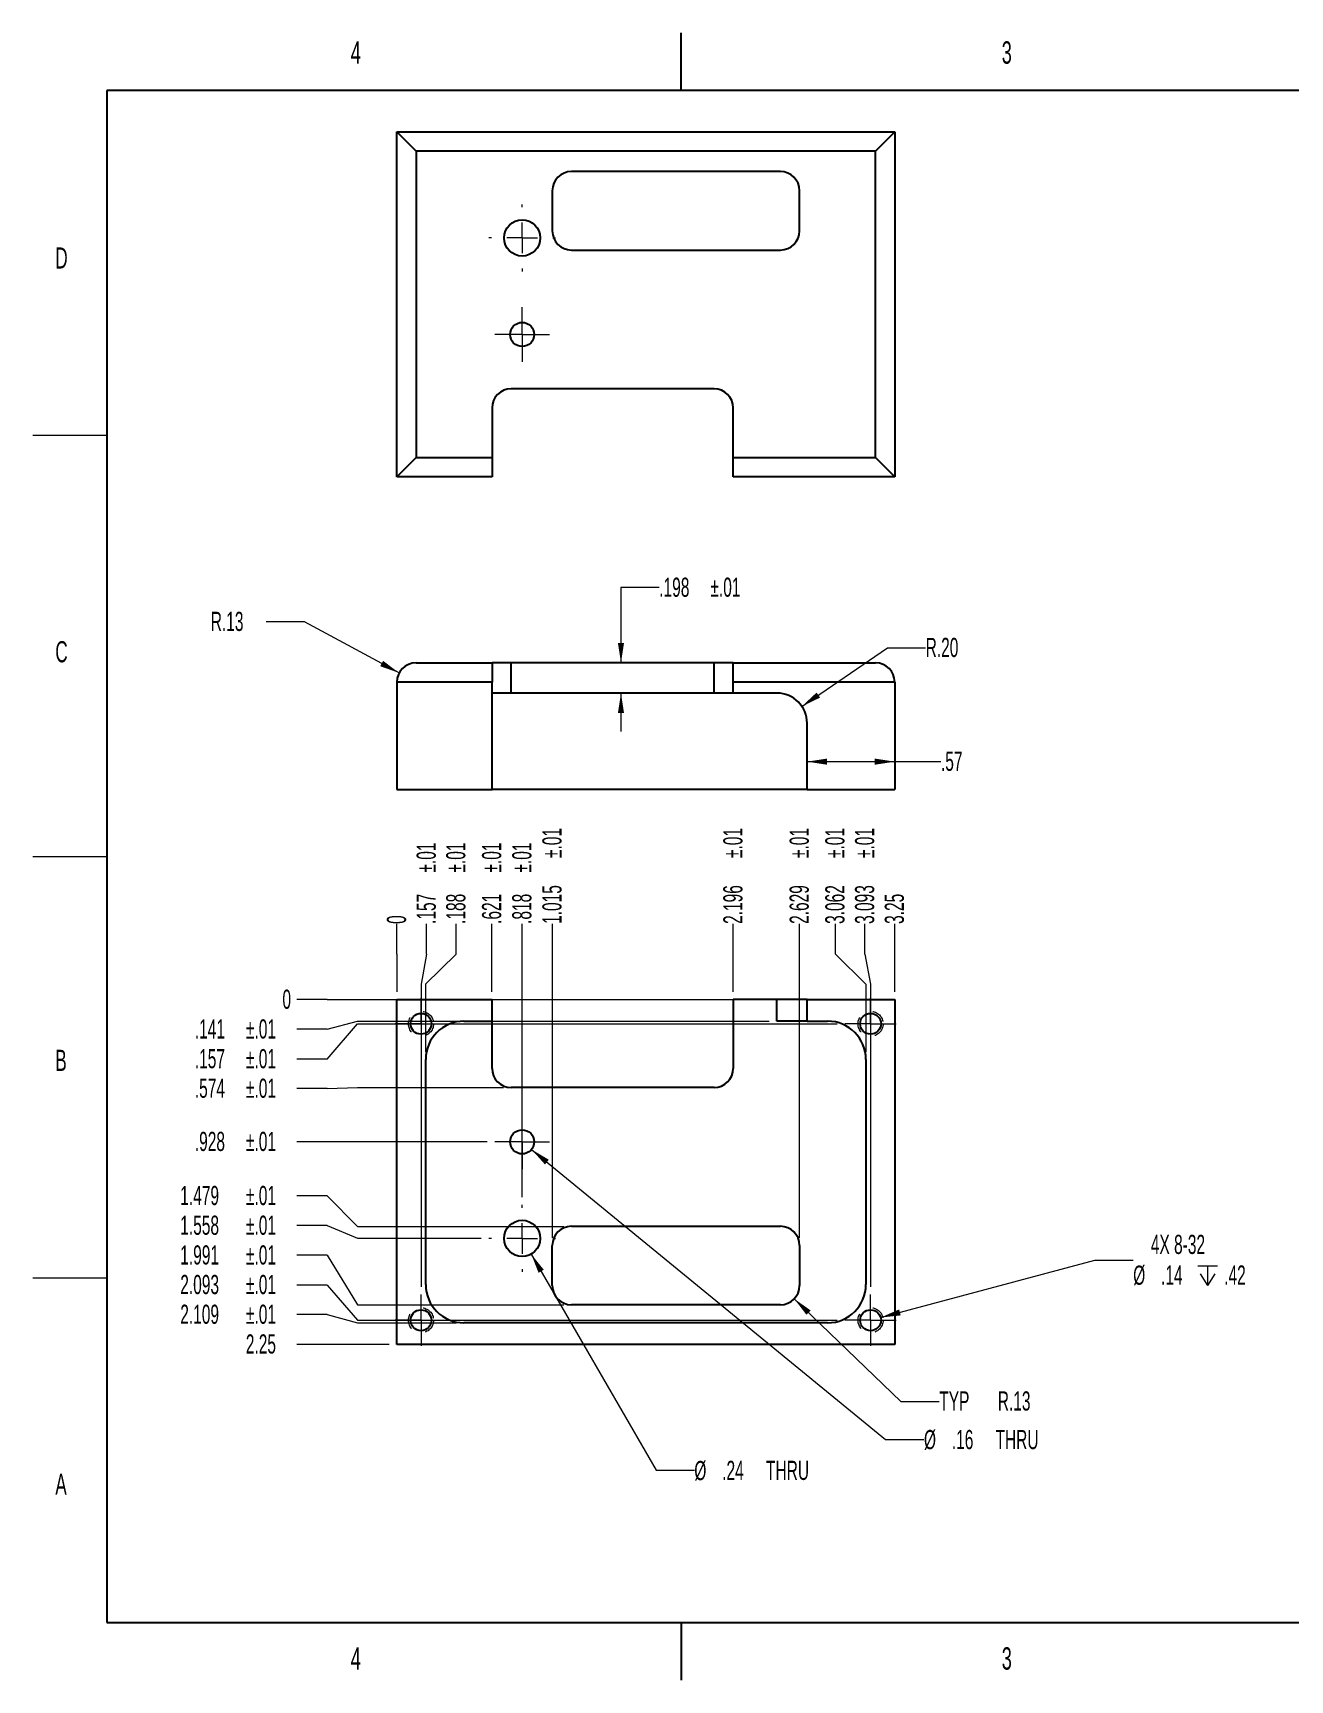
# Model space of a CAD drawing. Header units: inches. Extents: x 0 to 17, y 0 to 10.9.
# Drawn here: x 0.02 to 8.23, y 0.12 to 10.88 of the extents above; entities that cross this region are included whole.
import ezdxf

# ---------------------------------------------------------------- set-up
doc = ezdxf.new("R2010")
doc.units = ezdxf.units.IN
doc.header["$MEASUREMENT"] = 0
doc.linetypes.add('HIDDEN', pattern=[0.075, 0.05, -0.025])
doc.styles.add('SLDTEXTSTYLE0', font='TXT', dxfattribs={"width": 0.605})
doc.dimstyles.new('SLDDIMSTYLE0', dxfattribs={"dimtxt": 0.125, "dimasz": 0.13, "dimexe": 0, "dimexo": 0.0625, "dimgap": 0.03125, "dimtad": 0, "dimtih": 1, "dimtoh": 1, "dimrnd": 1e-09, "dimzin": 12, "dimdsep": 46, "dimtxsty": 'SLDTEXTSTYLE0', "dimsah": 1, "dimcen": 0.09, "dimadec": 0, "dimazin": 3, "dimtfac": 1, "dimtofl": 0, "dimtmove": 0, "dimatfit": 3, "dimfxl": 1, "dimfrac": 2, "dimtolj": 1, "dimtzin": 12, "dimarcsym": 0})
doc.dimstyles.new('SLDDIMSTYLE1', dxfattribs={"dimtxt": 0.125, "dimasz": 0.13, "dimexe": 0, "dimexo": 0.0625, "dimgap": 0.03125, "dimtad": 0, "dimtih": 1, "dimtoh": 1, "dimrnd": 1e-09, "dimzin": 4, "dimdsep": 46, "dimtxsty": 'SLDTEXTSTYLE0', "dimsah": 1, "dimcen": 0, "dimadec": 0, "dimazin": 1, "dimtfac": 1, "dimtofl": 0, "dimtmove": 0, "dimatfit": 3, "dimfxl": 1, "dimfrac": 2, "dimtolj": 1, "dimtzin": 12, "dimarcsym": 0})
doc.dimstyles.new('SLDDIMSTYLE2', dxfattribs={"dimtxt": 0.125, "dimasz": 0.13, "dimexe": 0, "dimexo": 0.0625, "dimgap": 0.03125, "dimtad": 0, "dimtih": 1, "dimtoh": 1, "dimrnd": 1e-09, "dimzin": 12, "dimdsep": 46, "dimtxsty": 'SLDTEXTSTYLE0', "dimsah": 1, "dimcen": 0, "dimadec": 0, "dimazin": 3, "dimtfac": 1, "dimtofl": 0, "dimtmove": 0, "dimatfit": 3, "dimfxl": 1, "dimfrac": 2, "dimtolj": 1, "dimtzin": 12, "dimarcsym": 0})
doc.dimstyles.new('SLDDIMSTYLE3', dxfattribs={"dimtxt": 0.125, "dimasz": 0.13, "dimexe": 0, "dimexo": 0.0625, "dimgap": 0.03125, "dimtad": 0, "dimtih": 1, "dimtoh": 1, "dimdec": 3, "dimrnd": 1e-09, "dimzin": 12, "dimdsep": 46, "dimtxsty": 'SLDTEXTSTYLE0', "dimsah": 1, "dimcen": 0.09, "dimadec": 0, "dimazin": 3, "dimtol": 1, "dimtp": 0.01, "dimtm": 0.01, "dimtfac": 1, "dimtmove": 0, "dimatfit": 0, "dimfxl": 1, "dimfrac": 2, "dimtolj": 1, "dimarcsym": 0})
doc.dimstyles.new('SLDDIMSTYLE4', dxfattribs={"dimtxt": 0.125, "dimasz": 0.13, "dimexe": 0, "dimexo": 0.0625, "dimgap": 0.03125, "dimtad": 0, "dimtih": 1, "dimtoh": 1, "dimdec": 0, "dimrnd": 1e-09, "dimdsep": 46, "dimtxsty": 'SLDTEXTSTYLE0', "dimblk1": 'NONE', "dimblk2": 'NONE', "dimsah": 1, "dimcen": 0.09, "dimadec": 0, "dimazin": 2, "dimtfac": 1, "dimtdec": 0, "dimtofl": 0, "dimtmove": 0, "dimatfit": 3, "dimldrblk": 'NONE', "dimfxl": 1, "dimfrac": 2, "dimtolj": 1, "dimtzin": 12, "dimarcsym": 0})
doc.dimstyles.new('SLDDIMSTYLE5', dxfattribs={"dimtxt": 0.125, "dimasz": 0.13, "dimexe": 0, "dimexo": 0.0625, "dimgap": 0.03125, "dimtad": 0, "dimtih": 1, "dimtoh": 1, "dimdec": 3, "dimrnd": 1e-09, "dimzin": 12, "dimdsep": 46, "dimtxsty": 'SLDTEXTSTYLE0', "dimblk1": 'NONE', "dimblk2": 'NONE', "dimsah": 1, "dimcen": 0.09, "dimadec": 0, "dimazin": 3, "dimtol": 1, "dimtp": 0.01, "dimtm": 0.01, "dimtfac": 1, "dimtofl": 0, "dimtmove": 0, "dimatfit": 3, "dimldrblk": 'NONE', "dimfxl": 1, "dimfrac": 2, "dimtolj": 1, "dimarcsym": 0})
doc.dimstyles.new('SLDDIMSTYLE6', dxfattribs={"dimtxt": 0.125, "dimasz": 0.13, "dimexe": 0, "dimexo": 0.0625, "dimgap": 0.03125, "dimtad": 0, "dimtih": 1, "dimtoh": 1, "dimrnd": 1e-09, "dimzin": 12, "dimdsep": 46, "dimtxsty": 'SLDTEXTSTYLE0', "dimblk1": 'NONE', "dimblk2": 'NONE', "dimsah": 1, "dimcen": 0.09, "dimadec": 0, "dimazin": 3, "dimtfac": 1, "dimtofl": 0, "dimtmove": 0, "dimatfit": 3, "dimldrblk": 'NONE', "dimfxl": 1, "dimfrac": 2, "dimtolj": 1, "dimtzin": 12, "dimarcsym": 0})
doc.dimstyles.new('SLDDIMSTYLE7', dxfattribs={"dimtxt": 0.125, "dimasz": 0.13, "dimexe": 0, "dimexo": 0.0625, "dimgap": 0.03125, "dimtad": 0, "dimtih": 1, "dimtoh": 1, "dimrnd": 1e-09, "dimzin": 12, "dimdsep": 46, "dimtxsty": 'SLDTEXTSTYLE0', "dimsah": 1, "dimcen": 0, "dimadec": 0, "dimazin": 3, "dimtfac": 1, "dimtofl": 0, "dimtmove": 0, "dimatfit": 3, "dimfxl": 1, "dimfrac": 2, "dimtolj": 1, "dimtzin": 12, "dimarcsym": 0})
doc.dimstyles.new('SLDDIMSTYLE8', dxfattribs={"dimtxt": 0.125, "dimasz": 0.13, "dimexe": 0, "dimexo": 0.0625, "dimgap": 0.03125, "dimtad": 0, "dimtih": 1, "dimtoh": 1, "dimrnd": 1e-09, "dimzin": 12, "dimdsep": 46, "dimtxsty": 'SLDTEXTSTYLE0', "dimsah": 1, "dimcen": 0, "dimadec": 0, "dimazin": 3, "dimtfac": 1, "dimtofl": 0, "dimtmove": 0, "dimatfit": 3, "dimfxl": 1, "dimfrac": 2, "dimtolj": 1, "dimtzin": 12, "dimarcsym": 0})

# ---------------------------------------------------------------- blocks, each defined once
blk = doc.blocks.new('_D')
at = {"color": 7, "linetype": 'Continuous', "lineweight": 0}
for p, q in [((5.072, 6.119), (5.644, 6.119)), ((5.644, 6.119), (5.946, 6.119))]:
    blk.add_line(p, q, dxfattribs=at)
at = {"color": 7, "linetype": 'Continuous', "lineweight": 18}
for points in [[(5.072, 6.119), (5.202, 6.099), (5.202, 6.139)], [(5.644, 6.119), (5.514, 6.139), (5.514, 6.099)]]:
    blk.add_solid(points, dxfattribs=at)
at = {"color": 7, "linetype": 'Continuous', "lineweight": 18, "insert": (5.946, 6.184), "char_height": 0.125, "attachment_point": 1, "style": 'SLDTEXTSTYLE0'}
blk.add_mtext('.57', dxfattribs=at)
blk = doc.blocks.new('_D_1')
at = {"color": 7, "linetype": 'Continuous', "lineweight": 0}
for p, q in [((5.038, 6.48), (5.596, 6.861)), ((5.596, 6.861), (5.846, 6.861))]:
    blk.add_line(p, q, dxfattribs=at)
at = {"color": 7, "linetype": 'Continuous', "lineweight": 18}
blk.add_solid([(5.038, 6.48), (5.157, 6.537), (5.134, 6.57)], dxfattribs=at)
at = {"color": 7, "linetype": 'Continuous', "lineweight": 18, "insert": (5.846, 6.927), "char_height": 0.125, "attachment_point": 1, "style": 'SLDTEXTSTYLE0'}
blk.add_mtext('R.20', dxfattribs=at)
blk = doc.blocks.new('_D_2')
at = {"color": 7, "linetype": 'Continuous', "lineweight": 0}
for p, q in [((1.791, 7.031), (1.541, 7.031)), ((2.409, 6.698), (1.791, 7.031))]:
    blk.add_line(p, q, dxfattribs=at)
at = {"color": 7, "linetype": 'Continuous', "lineweight": 18}
blk.add_solid([(2.409, 6.698), (2.304, 6.777), (2.285, 6.742)], dxfattribs=at)
at = {"color": 7, "linetype": 'Continuous', "lineweight": 18, "insert": (1.179, 7.097), "char_height": 0.125, "attachment_point": 1, "style": 'SLDTEXTSTYLE0'}
blk.add_mtext('R.13', dxfattribs=at)
blk = doc.blocks.new('_D_3')
at = {"color": 7, "linetype": 'Continuous', "lineweight": 0}
for p, q in [((4.107, 7.255), (3.857, 7.255)), ((3.857, 7.255), (3.857, 6.764)), ((3.857, 6.566), (3.857, 6.316))]:
    blk.add_line(p, q, dxfattribs=at)
at = {"color": 7, "linetype": 'Continuous', "lineweight": 18}
for points in [[(3.857, 6.764), (3.877, 6.894), (3.837, 6.894)], [(3.857, 6.566), (3.837, 6.436), (3.877, 6.436)]]:
    blk.add_solid(points, dxfattribs=at)
at = {"color": 7, "linetype": 'Continuous', "lineweight": 18, "char_height": 0.125, "attachment_point": 1, "style": 'SLDTEXTSTYLE0'}
for s, insert in [('.198', (4.107, 7.32)), ('±.01', (4.441, 7.32))]:
    blk.add_mtext(s, dxfattribs=dict(at, insert=insert))
blk = doc.blocks.new('SW_CENTERMARKSYMBOL_0')
at = {"color": 0, "linetype": 'Continuous', "lineweight": 18}
for p, q in [((0, 0.2), (0, 0.218)), ((-0.2, 0), (-0.218, 0)), ((0, 0), (-0.1, 0)), ((0, 0), (0, 0.1)), ((0, 0), (0, -0.1)), ((0, 0), (0.1, 0)), ((0.2, 0), (0.218, 0)), ((0, -0.2), (0, -0.218))]:
    blk.add_line(p, q, dxfattribs=at)
blk = doc.blocks.new('SW_CENTERMARKSYMBOL_1')
at = {"color": 0, "linetype": 'Continuous', "lineweight": 18}
for p, q in [((0, 0.1), (0, 0.179)), ((-0.1, 0), (-0.179, 0)), ((0, 0), (-0.1, 0)), ((0, 0), (0, 0.1)), ((0, 0), (0, -0.1)), ((0, 0), (0.1, 0)), ((0.1, 0), (0.179, 0)), ((0, -0.1), (0, -0.179))]:
    blk.add_line(p, q, dxfattribs=at)
blk = doc.blocks.new('_D_4')
at = {"color": 7, "linetype": 'Continuous', "lineweight": 0}
for p, q in [((2.394, 4.863), (2.394, 5.06)), ((2.394, 4.863), (2.394, 4.667)), ((2.394, 4.667), (2.394, 4.616))]:
    blk.add_line(p, q, dxfattribs=at)
at = {"color": 7, "linetype": 'Continuous', "lineweight": 18, "insert": (2.329, 5.06), "char_height": 0.125, "attachment_point": 1, "rotation": 90, "style": 'SLDTEXTSTYLE0'}
blk.add_mtext('0', dxfattribs=at)
blk = doc.blocks.new('_None')
blk = doc.blocks.new('_D_5')
at = {"color": 7, "linetype": 'Continuous', "lineweight": 0}
for p, q in [((2.588, 4.863), (2.588, 5.06)), ((2.588, 4.863), (2.552, 4.667)), ((2.552, 4.667), (2.552, 2.691))]:
    blk.add_line(p, q, dxfattribs=at)
at = {"color": 7, "linetype": 'Continuous', "lineweight": 18, "char_height": 0.125, "attachment_point": 1, "rotation": 90, "style": 'SLDTEXTSTYLE0'}
for s, insert in [('±.01', (2.523, 5.395)), ('.157', (2.523, 5.06))]:
    blk.add_mtext(s, dxfattribs=dict(at, insert=insert))
blk = doc.blocks.new('_D_6')
at = {"color": 7, "linetype": 'Continuous', "lineweight": 0}
for p, q in [((2.782, 4.863), (2.782, 5.06)), ((2.782, 4.863), (2.582, 4.667)), ((2.582, 4.667), (2.582, 4.225))]:
    blk.add_line(p, q, dxfattribs=at)
at = {"color": 7, "linetype": 'Continuous', "lineweight": 18, "char_height": 0.125, "attachment_point": 1, "rotation": 90, "style": 'SLDTEXTSTYLE0'}
for s, insert in [('±.01', (2.716, 5.395)), ('.188', (2.716, 5.06))]:
    blk.add_mtext(s, dxfattribs=dict(at, insert=insert))
blk = doc.blocks.new('_D_7')
at = {"color": 7, "linetype": 'Continuous', "lineweight": 0}
blk.add_line((3.015, 4.616), (3.015, 5.06), dxfattribs=at)
at = {"color": 7, "linetype": 'Continuous', "lineweight": 18, "char_height": 0.125, "attachment_point": 1, "rotation": 90, "style": 'SLDTEXTSTYLE0'}
for s, insert in [('±.01', (2.95, 5.395)), ('.621', (2.95, 5.06))]:
    blk.add_mtext(s, dxfattribs=dict(at, insert=insert))
blk = doc.blocks.new('_D_8')
at = {"color": 7, "linetype": 'Continuous', "lineweight": 0}
blk.add_line((3.212, 3.276), (3.212, 5.06), dxfattribs=at)
at = {"color": 7, "linetype": 'Continuous', "lineweight": 18, "char_height": 0.125, "attachment_point": 1, "rotation": 90, "style": 'SLDTEXTSTYLE0'}
for s, insert in [('±.01', (3.147, 5.395)), ('.818', (3.147, 5.06))]:
    blk.add_mtext(s, dxfattribs=dict(at, insert=insert))
blk = doc.blocks.new('_D_9')
at = {"color": 7, "linetype": 'Continuous', "lineweight": 0}
blk.add_line((3.409, 3.011), (3.409, 5.06), dxfattribs=at)
at = {"color": 7, "linetype": 'Continuous', "lineweight": 18, "char_height": 0.125, "attachment_point": 1, "rotation": 90, "style": 'SLDTEXTSTYLE0'}
for s, insert in [('±.01', (3.344, 5.49)), ('1.015', (3.344, 5.06))]:
    blk.add_mtext(s, dxfattribs=dict(at, insert=insert))
blk = doc.blocks.new('_D_10')
at = {"color": 7, "linetype": 'Continuous', "lineweight": 0}
blk.add_line((4.59, 4.616), (4.59, 5.06), dxfattribs=at)
at = {"color": 7, "linetype": 'Continuous', "lineweight": 18, "char_height": 0.125, "attachment_point": 1, "rotation": 90, "style": 'SLDTEXTSTYLE0'}
for s, insert in [('±.01', (4.525, 5.49)), ('2.196', (4.525, 5.06))]:
    blk.add_mtext(s, dxfattribs=dict(at, insert=insert))
blk = doc.blocks.new('_D_11')
at = {"color": 7, "linetype": 'Continuous', "lineweight": 0}
blk.add_line((5.023, 3.011), (5.023, 5.06), dxfattribs=at)
at = {"color": 7, "linetype": 'Continuous', "lineweight": 18, "char_height": 0.125, "attachment_point": 1, "rotation": 90, "style": 'SLDTEXTSTYLE0'}
for s, insert in [('±.01', (4.958, 5.49)), ('2.629', (4.958, 5.06))]:
    blk.add_mtext(s, dxfattribs=dict(at, insert=insert))
blk = doc.blocks.new('_D_12')
at = {"color": 7, "linetype": 'Continuous', "lineweight": 0}
for p, q in [((5.257, 4.863), (5.257, 5.06)), ((5.257, 4.863), (5.456, 4.667)), ((5.456, 4.667), (5.456, 4.225))]:
    blk.add_line(p, q, dxfattribs=at)
at = {"color": 7, "linetype": 'Continuous', "lineweight": 18, "char_height": 0.125, "attachment_point": 1, "rotation": 90, "style": 'SLDTEXTSTYLE0'}
for s, insert in [('±.01', (5.191, 5.49)), ('3.062', (5.191, 5.06))]:
    blk.add_mtext(s, dxfattribs=dict(at, insert=insert))
blk = doc.blocks.new('_D_13')
at = {"color": 7, "linetype": 'Continuous', "lineweight": 0}
for p, q in [((5.45, 4.863), (5.45, 5.06)), ((5.45, 4.863), (5.487, 4.667)), ((5.487, 4.667), (5.487, 2.691))]:
    blk.add_line(p, q, dxfattribs=at)
at = {"color": 7, "linetype": 'Continuous', "lineweight": 18, "char_height": 0.125, "attachment_point": 1, "rotation": 90, "style": 'SLDTEXTSTYLE0'}
for s, insert in [('±.01', (5.385, 5.49)), ('3.093', (5.385, 5.06))]:
    blk.add_mtext(s, dxfattribs=dict(at, insert=insert))
blk = doc.blocks.new('_D_14')
at = {"color": 7, "linetype": 'Continuous', "lineweight": 0}
blk.add_line((5.644, 4.616), (5.644, 5.06), dxfattribs=at)
at = {"color": 7, "linetype": 'Continuous', "lineweight": 18, "insert": (5.579, 5.06), "char_height": 0.125, "attachment_point": 1, "rotation": 90, "style": 'SLDTEXTSTYLE0'}
blk.add_mtext('3.25', dxfattribs=at)
blk = doc.blocks.new('_D_15')
at = {"color": 7, "linetype": 'Continuous', "lineweight": 0}
for p, q in [((1.939, 4.566), (1.742, 4.566)), ((1.939, 4.566), (2.136, 4.566)), ((2.136, 4.566), (5.022, 4.566))]:
    blk.add_line(p, q, dxfattribs=at)
at = {"color": 7, "linetype": 'Continuous', "lineweight": 18, "insert": (1.647, 4.631), "char_height": 0.125, "attachment_point": 1, "style": 'SLDTEXTSTYLE0'}
blk.add_mtext('0', dxfattribs=at)
blk = doc.blocks.new('_D_16')
at = {"color": 7, "linetype": 'Continuous', "lineweight": 0}
for p, q in [((1.939, 4.372), (2.136, 4.425)), ((2.136, 4.425), (4.825, 4.425)), ((1.939, 4.372), (1.742, 4.372))]:
    blk.add_line(p, q, dxfattribs=at)
at = {"color": 7, "linetype": 'Continuous', "lineweight": 18, "char_height": 0.125, "attachment_point": 1, "style": 'SLDTEXTSTYLE0'}
for s, insert in [('.141', (1.075, 4.437)), ('±.01', (1.409, 4.437))]:
    blk.add_mtext(s, dxfattribs=dict(at, insert=insert))
blk = doc.blocks.new('_D_17')
at = {"color": 7, "linetype": 'Continuous', "lineweight": 0}
for p, q in [((1.939, 4.178), (2.136, 4.408)), ((2.136, 4.408), (5.269, 4.408)), ((1.939, 4.178), (1.742, 4.178))]:
    blk.add_line(p, q, dxfattribs=at)
at = {"color": 7, "linetype": 'Continuous', "lineweight": 18, "char_height": 0.125, "attachment_point": 1, "style": 'SLDTEXTSTYLE0'}
for s, insert in [('.157', (1.075, 4.243)), ('±.01', (1.409, 4.243))]:
    blk.add_mtext(s, dxfattribs=dict(at, insert=insert))
blk = doc.blocks.new('_D_18')
at = {"color": 7, "linetype": 'Continuous', "lineweight": 0}
for p, q in [((1.939, 3.985), (1.742, 3.985)), ((1.939, 3.985), (2.136, 3.992)), ((2.136, 3.992), (3.09, 3.992))]:
    blk.add_line(p, q, dxfattribs=at)
at = {"color": 7, "linetype": 'Continuous', "lineweight": 18, "char_height": 0.125, "attachment_point": 1, "style": 'SLDTEXTSTYLE0'}
for s, insert in [('.574', (1.075, 4.05)), ('±.01', (1.409, 4.05))]:
    blk.add_mtext(s, dxfattribs=dict(at, insert=insert))
blk = doc.blocks.new('_D_19')
at = {"color": 7, "linetype": 'Continuous', "lineweight": 0}
blk.add_line((2.983, 3.638), (1.742, 3.638), dxfattribs=at)
at = {"color": 7, "linetype": 'Continuous', "lineweight": 18, "char_height": 0.125, "attachment_point": 1, "style": 'SLDTEXTSTYLE0'}
for s, insert in [('.928', (1.075, 3.703)), ('±.01', (1.409, 3.703))]:
    blk.add_mtext(s, dxfattribs=dict(at, insert=insert))
blk = doc.blocks.new('_D_20')
at = {"color": 7, "linetype": 'Continuous', "lineweight": 0}
for p, q in [((1.939, 3.285), (1.742, 3.285)), ((1.939, 3.285), (2.136, 3.086)), ((2.136, 3.086), (3.484, 3.086))]:
    blk.add_line(p, q, dxfattribs=at)
at = {"color": 7, "linetype": 'Continuous', "lineweight": 18, "char_height": 0.125, "attachment_point": 1, "style": 'SLDTEXTSTYLE0'}
for s, insert in [('1.479', (0.98, 3.35)), ('±.01', (1.409, 3.35))]:
    blk.add_mtext(s, dxfattribs=dict(at, insert=insert))
blk = doc.blocks.new('_D_21')
at = {"color": 7, "linetype": 'Continuous', "lineweight": 0}
for p, q in [((1.939, 3.091), (1.742, 3.091)), ((1.939, 3.091), (2.136, 3.008)), ((2.136, 3.008), (2.944, 3.008))]:
    blk.add_line(p, q, dxfattribs=at)
at = {"color": 7, "linetype": 'Continuous', "lineweight": 18, "char_height": 0.125, "attachment_point": 1, "style": 'SLDTEXTSTYLE0'}
for s, insert in [('1.558', (0.98, 3.156)), ('±.01', (1.409, 3.156))]:
    blk.add_mtext(s, dxfattribs=dict(at, insert=insert))
blk = doc.blocks.new('_D_22')
at = {"color": 7, "linetype": 'Continuous', "lineweight": 0}
for p, q in [((1.939, 2.897), (1.742, 2.897)), ((1.939, 2.897), (2.136, 2.575)), ((2.136, 2.575), (3.484, 2.575))]:
    blk.add_line(p, q, dxfattribs=at)
at = {"color": 7, "linetype": 'Continuous', "lineweight": 18, "char_height": 0.125, "attachment_point": 1, "style": 'SLDTEXTSTYLE0'}
for s, insert in [('1.991', (0.98, 2.962)), ('±.01', (1.409, 2.962))]:
    blk.add_mtext(s, dxfattribs=dict(at, insert=insert))
blk = doc.blocks.new('_D_23')
at = {"color": 7, "linetype": 'Continuous', "lineweight": 0}
for p, q in [((1.939, 2.703), (1.742, 2.703)), ((1.939, 2.703), (2.136, 2.473)), ((2.136, 2.473), (5.269, 2.473))]:
    blk.add_line(p, q, dxfattribs=at)
at = {"color": 7, "linetype": 'Continuous', "lineweight": 18, "char_height": 0.125, "attachment_point": 1, "style": 'SLDTEXTSTYLE0'}
for s, insert in [('2.093', (0.98, 2.769)), ('±.01', (1.409, 2.769))]:
    blk.add_mtext(s, dxfattribs=dict(at, insert=insert))
blk = doc.blocks.new('_D_24')
at = {"color": 7, "linetype": 'Continuous', "lineweight": 0}
for p, q in [((1.939, 2.51), (1.742, 2.51)), ((1.939, 2.51), (2.136, 2.457)), ((2.136, 2.457), (2.782, 2.457))]:
    blk.add_line(p, q, dxfattribs=at)
at = {"color": 7, "linetype": 'Continuous', "lineweight": 18, "char_height": 0.125, "attachment_point": 1, "style": 'SLDTEXTSTYLE0'}
for s, insert in [('2.109', (0.98, 2.575)), ('±.01', (1.409, 2.575))]:
    blk.add_mtext(s, dxfattribs=dict(at, insert=insert))
blk = doc.blocks.new('_D_25')
at = {"color": 7, "linetype": 'Continuous', "lineweight": 0}
blk.add_line((2.344, 2.316), (1.742, 2.316), dxfattribs=at)
at = {"color": 7, "linetype": 'Continuous', "lineweight": 18, "insert": (1.408, 2.381), "char_height": 0.125, "attachment_point": 1, "style": 'SLDTEXTSTYLE0'}
blk.add_mtext('2.25', dxfattribs=at)
blk = doc.blocks.new('SW_SYMBOL_HOLE_DEPTH')
at = {"color": 0, "linetype": 'Continuous', "lineweight": 18}
for p, q in [((0, 34.4), (31.5, 34.4)), ((15.7, 34.4), (15.7, 3)), ((3.9, 21.9), (15.7, 3)), ((27.6, 21.9), (15.7, 3))]:
    blk.add_line(p, q, dxfattribs=at)
blk = doc.blocks.new('_D_26')
at = {"color": 7, "linetype": 'Continuous', "lineweight": 0}
for p, q in [((5.552, 2.491), (6.951, 2.866)), ((6.951, 2.866), (7.201, 2.866))]:
    blk.add_line(p, q, dxfattribs=at)
at = {"color": 7, "linetype": 'Continuous', "lineweight": 18}
blk.add_solid([(5.552, 2.491), (5.683, 2.505), (5.673, 2.544)], dxfattribs=at)
at = {"color": 7, "linetype": 'Continuous', "lineweight": 18, "xscale": 0.0040927901, "yscale": 0.0040927901, "zscale": 0.0040927901}
blk.add_blockref('SW_SYMBOL_HOLE_DEPTH', (7.622, 2.687), dxfattribs=at)
at = {"color": 7, "linetype": 'Continuous', "lineweight": 18, "char_height": 0.125, "attachment_point": 1, "style": 'SLDTEXTSTYLE0'}
for s, insert in [('4X 8-32', (7.316, 3.031)), ('%%c', (7.201, 2.83)), ('.14', (7.383, 2.831)), ('.42', (7.795, 2.831))]:
    blk.add_mtext(s, dxfattribs=dict(at, insert=insert))
blk = doc.blocks.new('_D_27')
at = {"color": 7, "linetype": 'Continuous', "lineweight": 0}
for p, q in [((3.273, 3.588), (5.585, 1.696)), ((5.585, 1.696), (5.835, 1.696))]:
    blk.add_line(p, q, dxfattribs=at)
at = {"color": 7, "linetype": 'Continuous', "lineweight": 18}
blk.add_solid([(3.273, 3.588), (3.361, 3.49), (3.386, 3.521)], dxfattribs=at)
at = {"color": 7, "linetype": 'Continuous', "lineweight": 18, "char_height": 0.125, "attachment_point": 1, "style": 'SLDTEXTSTYLE0'}
for s, insert in [('%%c', (5.835, 1.757)), ('.16', (6.017, 1.757)), ('THRU', (6.302, 1.757))]:
    blk.add_mtext(s, dxfattribs=dict(at, insert=insert))
blk = doc.blocks.new('_D_28')
at = {"color": 7, "linetype": 'Continuous', "lineweight": 0}
for p, q in [((3.271, 2.905), (4.086, 1.494)), ((4.086, 1.494), (4.336, 1.494))]:
    blk.add_line(p, q, dxfattribs=at)
at = {"color": 7, "linetype": 'Continuous', "lineweight": 18}
blk.add_solid([(3.271, 2.905), (3.319, 2.783), (3.353, 2.803)], dxfattribs=at)
at = {"color": 7, "linetype": 'Continuous', "lineweight": 18, "char_height": 0.125, "attachment_point": 1, "style": 'SLDTEXTSTYLE0'}
for s, insert in [('%%c', (4.336, 1.555)), ('.24', (4.518, 1.556)), ('THRU', (4.804, 1.556))]:
    blk.add_mtext(s, dxfattribs=dict(at, insert=insert))
blk = doc.blocks.new('_D_29')
at = {"color": 7, "linetype": 'Continuous', "lineweight": 0}
for p, q in [((4.988, 2.613), (5.685, 1.943)), ((5.685, 1.943), (5.935, 1.943))]:
    blk.add_line(p, q, dxfattribs=at)
at = {"color": 7, "linetype": 'Continuous', "lineweight": 18}
blk.add_solid([(4.988, 2.613), (5.068, 2.509), (5.096, 2.537)], dxfattribs=at)
at = {"color": 7, "linetype": 'Continuous', "lineweight": 18, "char_height": 0.125, "attachment_point": 1, "style": 'SLDTEXTSTYLE0'}
for s, insert in [('TYP', (5.935, 2.009)), ('R.13', (6.317, 2.009))]:
    blk.add_mtext(s, dxfattribs=dict(at, insert=insert))
blk = doc.blocks.new('SW_CENTERMARKSYMBOL_2')
at = {"color": 0, "linetype": 'Continuous', "lineweight": 18}
for p, q in [((0, 0.1), (0, 0.168)), ((-0.1, 0), (-0.168, 0)), ((0, 0), (-0.1, 0)), ((0, 0), (0, 0.1)), ((0, 0), (0, -0.1)), ((0, 0), (0.1, 0)), ((0.1, 0), (0.168, 0)), ((0, -0.1), (0, -0.168))]:
    blk.add_line(p, q, dxfattribs=at)
blk = doc.blocks.new('SW_CENTERMARKSYMBOL_3')
at = {"color": 0, "linetype": 'Continuous', "lineweight": 18}
for p, q in [((0, 0.1), (0, 0.168)), ((-0.1, 0), (-0.168, 0)), ((0, 0), (-0.1, 0)), ((0, 0), (0, 0.1)), ((0, 0), (0, -0.1)), ((0, 0), (0.1, 0)), ((0.1, 0), (0.168, 0)), ((0, -0.1), (0, -0.168))]:
    blk.add_line(p, q, dxfattribs=at)
blk = doc.blocks.new('SW_CENTERMARKSYMBOL_4')
at = {"color": 0, "linetype": 'Continuous', "lineweight": 18}
for p, q in [((0, 0.1), (0, 0.168)), ((-0.1, 0), (-0.168, 0)), ((0, 0), (-0.1, 0)), ((0, 0), (0, 0.1)), ((0, 0), (0, -0.1)), ((0, 0), (0.1, 0)), ((0.1, 0), (0.168, 0)), ((0, -0.1), (0, -0.168))]:
    blk.add_line(p, q, dxfattribs=at)
blk = doc.blocks.new('SW_CENTERMARKSYMBOL_5')
at = {"color": 0, "linetype": 'Continuous', "lineweight": 18}
for p, q in [((0, 0.1), (0, 0.168)), ((-0.1, 0), (-0.168, 0)), ((0, 0), (-0.1, 0)), ((0, 0), (0, 0.1)), ((0, 0), (0, -0.1)), ((0, 0), (0.1, 0)), ((0.1, 0), (0.168, 0)), ((0, -0.1), (0, -0.168))]:
    blk.add_line(p, q, dxfattribs=at)
blk = doc.blocks.new('SW_CENTERMARKSYMBOL_6')
at = {"color": 0, "linetype": 'Continuous', "lineweight": 18}
for p, q in [((0, 0.2), (0, 0.218)), ((-0.2, 0), (-0.218, 0)), ((0, 0), (-0.1, 0)), ((0, 0), (0, 0.1)), ((0, 0), (0, -0.1)), ((0, 0), (0.1, 0)), ((0.2, 0), (0.218, 0)), ((0, -0.2), (0, -0.218))]:
    blk.add_line(p, q, dxfattribs=at)
blk = doc.blocks.new('SW_CENTERMARKSYMBOL_7')
at = {"color": 0, "linetype": 'Continuous', "lineweight": 18}
for p, q in [((0, 0.1), (0, 0.179)), ((-0.1, 0), (-0.179, 0)), ((0, 0), (-0.1, 0)), ((0, 0), (0, 0.1)), ((0, 0), (0, -0.1)), ((0, 0), (0.1, 0)), ((0.1, 0), (0.179, 0)), ((0, -0.1), (0, -0.179))]:
    blk.add_line(p, q, dxfattribs=at)

msp = doc.modelspace()

# ---------------------------------------------------------------- linework, layer by layer
at = {"color": 7, "linetype": 'Continuous'}
for p, q in [((4.25, 10.5), (4.25, 10.875)), ((0.5, 10.5), (0.5, 0.5)), ((16.5, 10.5), (0.5, 10.5)), ((0.5, 0.5), (16.5, 0.5)), ((4.25, 0.5), (4.25, 0.125))]:
    msp.add_line(p, q, dxfattribs=at)
at = {"color": 7, "linetype": 'Continuous', "lineweight": 25}
for p, q in [((2.3941, 7.9788), (2.3941, 10.2288)), ((2.3941, 10.2288), (2.5191, 10.1038)), ((2.3941, 10.2288), (5.6441, 10.2288)), ((5.5191, 10.1038), (5.6441, 10.2288)), ((5.6441, 10.2288), (5.6441, 7.9788)), ((2.5191, 10.1038), (2.5191, 8.1038)), ((5.5191, 10.1038), (2.5191, 10.1038)), ((5.5191, 8.1038), (5.5191, 10.1038)), ((4.898, 9.97), (3.5338, 9.97)), ((3.4088, 9.845), (3.4088, 9.5832)), ((5.023, 9.5832), (5.023, 9.845)), ((3.5338, 9.4582), (4.898, 9.4582)), ((4.465, 8.5527), (3.1401, 8.5527)), ((3.0151, 8.4277), (3.0151, 8.1038)), ((4.59, 8.1038), (4.59, 8.4277)), ((2.3941, 7.9788), (2.5191, 8.1038)), ((2.5191, 8.1038), (3.0151, 8.1038)), ((3.0151, 8.1038), (3.0151, 7.9788)), ((4.59, 8.1038), (5.5191, 8.1038)), ((4.59, 7.9788), (4.59, 8.1038)), ((5.5191, 8.1038), (5.6441, 7.9788)), ((3.0151, 7.9788), (2.3941, 7.9788)), ((5.6441, 7.9788), (4.59, 7.9788)), ((2.5191, 6.7637), (3.0151, 6.7637)), ((3.0151, 6.7637), (3.0151, 6.6387)), ((3.1401, 6.7637), (3.0151, 6.7637)), ((3.1401, 6.5661), (3.1401, 6.7637)), ((4.465, 6.7637), (3.1401, 6.7637)), ((4.465, 6.5661), (4.465, 6.7637)), ((4.59, 6.7637), (4.465, 6.7637)), ((4.59, 6.7637), (5.5191, 6.7637)), ((4.59, 6.6387), (4.59, 6.7637)), ((2.3941, 6.6387), (2.3941, 5.9362)), ((3.0151, 6.6387), (2.3941, 6.6387)), ((3.0151, 5.9362), (3.0151, 6.6387)), ((3.1401, 6.5661), (3.0151, 6.5661)), ((4.465, 6.5661), (3.1401, 6.5661)), ((4.59, 6.5661), (4.465, 6.5661)), ((5.6441, 6.6387), (4.59, 6.6387)), ((4.59, 6.5661), (4.59, 6.6387)), ((4.8754, 6.5661), (4.59, 6.5661)), ((5.6441, 6.6387), (5.6441, 5.9362)), ((5.0722, 5.9362), (5.0722, 6.3693)), ((2.3941, 5.9362), (3.0151, 5.9362)), ((5.0722, 5.9362), (3.0151, 5.9362)), ((5.0722, 5.9362), (5.6441, 5.9362)), ((2.3941, 2.3158), (2.3941, 4.5658)), ((2.3941, 4.5658), (3.0151, 4.5658)), ((3.0151, 4.425), (3.0151, 4.5658)), ((4.59, 4.5658), (4.59, 4.117)), ((4.8754, 4.5658), (4.59, 4.5658)), ((4.8754, 4.425), (4.8754, 4.5658)), ((5.0722, 4.5658), (4.8754, 4.5658)), ((5.0722, 4.425), (5.0722, 4.5658)), ((5.0722, 4.5658), (5.6441, 4.5658)), ((5.6441, 4.5658), (5.6441, 2.3158)), ((2.8321, 4.425), (3.0151, 4.425)), ((3.0151, 4.117), (3.0151, 4.425)), ((5.0722, 4.425), (4.8754, 4.425)), ((5.0722, 4.425), (5.2061, 4.425)), ((2.5821, 2.7065), (2.5821, 4.175)), ((5.4561, 4.175), (5.4561, 2.7065)), ((4.465, 3.992), (3.1401, 3.992)), ((3.5338, 3.0865), (4.898, 3.0865)), ((3.4088, 2.6996), (3.4088, 2.9615)), ((5.023, 2.9615), (5.023, 2.6996)), ((4.898, 2.5746), (3.5338, 2.5746)), ((5.2061, 2.4565), (2.8321, 2.4565)), ((5.6441, 2.3158), (2.3941, 2.3158))]:
    msp.add_line(p, q, dxfattribs=at)
at = {"color": 7, "linetype": 'Continuous', "lineweight": 18}
for p, q in [((0.0182, 8.25), (0.5, 8.25)), ((0.0182, 5.5), (0.5, 5.5)), ((0.0182, 2.75), (0.5, 2.75)), ((16.5, 0.5), (7.0539, 0.5))]:
    msp.add_line(p, q, dxfattribs=at)
at = {"color": 7, "linetype": 'Continuous', "lineweight": 25}
for centre, radius in [((3.212, 9.5369), 0.1181), ((3.212, 8.907), 0.0787), ((2.5516, 4.4083), 0.068), ((5.4866, 4.4083), 0.068), ((3.212, 3.6376), 0.0787), ((3.212, 3.0077), 0.1181), ((2.5516, 2.4733), 0.068), ((5.4866, 2.4733), 0.068)]:
    msp.add_circle(centre, radius, dxfattribs=at)
at = {"color": 7, "linetype": 'HIDDEN', "lineweight": 18}
for centre in [(2.5516, 4.4083), (5.4866, 4.4083), (2.5516, 2.4733), (5.4866, 2.4733)]:
    msp.add_circle(centre, 0.082, dxfattribs=at)
at = {"color": 7, "linetype": 'Continuous', "lineweight": 25}
for centre, radius, start, end in [((3.5338, 9.845), 0.125, 90, 180), ((4.898, 9.845), 0.125, 0, 90), ((3.5338, 9.5832), 0.125, 180, 270), ((4.898, 9.5832), 0.125, 270, 0), ((3.1401, 8.4277), 0.125, 90, 180), ((4.465, 8.4277), 0.125, 0, 90), ((2.5191, 6.6387), 0.125, 90, 180), ((5.5191, 6.6387), 0.125, 0, 90), ((4.8754, 6.3693), 0.1969, 0, 90), ((2.8321, 4.175), 0.25, 90, 180), ((5.2061, 4.175), 0.25, 0, 90), ((3.1401, 4.117), 0.125, 180, 270), ((4.465, 4.117), 0.125, 270, 0), ((3.5338, 2.9615), 0.125, 90, 180), ((4.898, 2.9615), 0.125, 0, 90), ((2.8321, 2.7065), 0.25, 180, 270), ((3.5338, 2.6996), 0.125, 180, 270), ((4.898, 2.6996), 0.125, 270, 0), ((5.2061, 2.7065), 0.25, 270, 0)]:
    msp.add_arc(centre, radius, start, end, dxfattribs=at)

# ---------------------------------------------------------------- block references
at = {"color": 7, "linetype": 'Continuous', "lineweight": 0}
for name, p in [('SW_CENTERMARKSYMBOL_0', (3.212, 9.5369)), ('SW_CENTERMARKSYMBOL_1', (3.212, 8.907)), ('SW_CENTERMARKSYMBOL_5', (2.5516, 4.4083)), ('SW_CENTERMARKSYMBOL_3', (5.4866, 4.4083)), ('SW_CENTERMARKSYMBOL_7', (3.212, 3.6376)), ('SW_CENTERMARKSYMBOL_6', (3.212, 3.0077)), ('SW_CENTERMARKSYMBOL_4', (2.5516, 2.4733)), ('SW_CENTERMARKSYMBOL_2', (5.4866, 2.4733))]:
    msp.add_blockref(name, p, dxfattribs=at)

# ---------------------------------------------------------------- texts
at = {"color": 7, "linetype": 'Continuous', "lineweight": 0, "style": 'SLDTEXTSTYLE0'}
for s, insert, char_height, attachment_point in [('4', (2.1257, 10.8203), 0.1458, 2), ('3', (6.3757, 10.8203), 0.1458, 2), ('D', (0.1644, 9.4752), 0.1378, 1), ('C', (0.1644, 6.9055), 0.1378, 1), ('B', (0.1644, 4.2384), 0.1378, 1), ('A', (0.1644, 1.4722), 0.1378, 1), ('4', (2.1257, 0.3389), 0.1458, 2), ('3', (6.3757, 0.3389), 0.1458, 2)]:
    msp.add_mtext(s, dxfattribs=dict(at, insert=insert, char_height=char_height, attachment_point=attachment_point))

# ---------------------------------------------------------------- dimensions: what is measured, and where the dimension line sits
at = {"color": 7, "linetype": 'Continuous', "lineweight": 18}
dim = msp.add_linear_dim(base=(3.8566, 6.7637), p1=(2.5821, 6.5661), p2=(3.0151, 6.7637), angle=90, dimstyle='SLDDIMSTYLE3', dxfattribs=at)
dim.commit()
dim.dimension.update_dxf_attribs({"geometry": '_D_3', "text_midpoint": (3.8566, 7.255), "dimtype": 160})
for center, mpoint, dimstyle, picture, middle in [((2.5190841, 6.6386641), (2.409072, 6.6980134), 'SLDDIMSTYLE2', '_D_2', (1.3598827, 7.0313325)), ((4.8754, 6.3693), (5.0379, 6.4803), 'SLDDIMSTYLE1', '_D_1', (6.0274, 6.8614))]:
    dim = msp.add_radius_dim(center=center, mpoint=mpoint, dimstyle=dimstyle, dxfattribs=at)
    dim.commit()
    dim.dimension.update_dxf_attribs({"geometry": picture, "text_midpoint": middle, "dimtype": 164})
dim = msp.add_linear_dim(base=(5.6441, 6.1191), p1=(5.0722, 5.9362), p2=(5.6441, 5.9362), dimstyle='SLDDIMSTYLE0', dxfattribs=at)
dim.commit()
dim.dimension.update_dxf_attribs({"geometry": '_D', "text_midpoint": (6.0652, 6.1191), "dimtype": 160})
for feature_location, offset, dtype, origin, dimstyle, picture, middle in [((3.4088, 2.9615), (0, 2.0989), 1, (2.3941, 4.5658), 'SLDDIMSTYLE5', '_D_9', (3.4088, 5.4417)), ((4.59, 4.5658), (0, 0.4946), 1, (2.3941, 4.5658), 'SLDDIMSTYLE5', '_D_10', (4.59, 5.4417)), ((5.023, 2.9615), (0, 2.0989), 1, (2.3941, 4.5658), 'SLDDIMSTYLE5', '_D_11', (5.023, 5.4417)), ((5.4561, 4.175), (-0.1995, 0.8853), 1, (2.3941, 4.5658), 'SLDDIMSTYLE5', '_D_12', (5.2566, 5.4417)), ((5.4866, 2.64127), (-0.03628, 2.41908), 1, (2.39408, 4.56579), 'SLDDIMSTYLE5', '_D_13', (5.45033, 5.44168)), ((2.55156, 2.64127), (0.03628, 2.41908), 1, (2.39408, 4.56579), 'SLDDIMSTYLE5', '_D_5', (2.58784, 5.39394)), ((2.5821, 4.175), (0.1995, 0.8853), 1, (2.3941, 4.5658), 'SLDDIMSTYLE5', '_D_6', (2.7816, 5.3939)), ((3.0151, 4.5658), (0, 0.4946), 1, (2.3941, 4.5658), 'SLDDIMSTYLE5', '_D_7', (3.0151, 5.3939)), ((3.212, 3.2258), (0, 1.8345), 1, (2.3941, 4.5658), 'SLDDIMSTYLE5', '_D_8', (3.212, 5.3939)), ((5.6441, 4.5658), (0, 0.4946), 1, (2.3941, 4.5658), 'SLDDIMSTYLE6', '_D_14', (5.6441, 5.2274)), ((2.3940841263, 4.5657857912), (0, 0.4945622095), 1, (2.3940841263, 4.5657857912), 'SLDDIMSTYLE4', '_D_4', (2.3940841263, 5.1080910563)), ((5.0722337326, 4.5657857912), (-3.3298353019, 0), 0, (5.0722337326, 4.5657857912), 'SLDDIMSTYLE4', '_D_15', (1.6946553752, 4.5657857912)), ((3.5338, 3.0865), (-1.7914, 0.1981), 0, (5.0722, 4.5658), 'SLDDIMSTYLE5', '_D_20', (1.3611, 3.2846)), ((2.9939, 3.0077), (-1.2515, 0.0831), 0, (5.0722, 4.5658), 'SLDDIMSTYLE5', '_D_21', (1.3611, 3.0908)), ((3.5338, 2.5746), (-1.7914, 0.3224), 0, (5.0722, 4.5658), 'SLDDIMSTYLE5', '_D_22', (1.3611, 2.8971)), ((5.3186, 2.47327), (-3.57621, 0.23004), 0, (5.07223, 4.56579), 'SLDDIMSTYLE5', '_D_23', (1.36106, 2.7033)), ((2.8321, 2.4565), (-1.0897, 0.053), 0, (5.0722, 4.5658), 'SLDDIMSTYLE5', '_D_24', (1.3611, 2.5095)), ((4.8754, 4.425), (-3.133, -0.053), 0, (5.0722, 4.5658), 'SLDDIMSTYLE5', '_D_16', (1.4088, 4.372)), ((5.3186, 4.40831), (-3.57621, -0.23004), 0, (5.07223, 4.56579), 'SLDDIMSTYLE5', '_D_17', (1.4088, 4.17827)), ((3.1401, 3.992), (-1.3977, -0.0075), 0, (5.0722, 4.5658), 'SLDDIMSTYLE5', '_D_18', (1.4088, 3.9845)), ((3.0333, 3.6376), (-1.2909, 0), 0, (5.0722, 4.5658), 'SLDDIMSTYLE5', '_D_19', (1.4088, 3.6376)), ((2.3941, 2.3158), (-0.6517, 0), 0, (5.0722, 4.5658), 'SLDDIMSTYLE6', '_D_25', (1.5753, 2.3158))]:
    dim = msp.add_ordinate_dim(feature_location=feature_location, offset=offset, dtype=dtype, origin=origin, dimstyle=dimstyle, dxfattribs=at)
    dim.commit()
    dim.dimension.update_dxf_attribs({"geometry": picture, "text_midpoint": middle})
for p1, p2, text, picture, middle in [((3.1511, 3.6875), (3.2729, 3.5878), '<> THRU', '_D_27', (6.3073, 1.6959)), ((3.1529, 3.11), (3.2711, 2.9054), '<> THRU', '_D_28', (4.8084, 1.4945)), ((5.4209, 2.4557), (5.5523, 2.4909), '4X 8-32\\P<>{\\fGDT;x}.42', '_D_26', (7.6171, 2.8656))]:
    dim = msp.add_diameter_dim_2p(p1=p1, p2=p2, text=text, dimstyle='SLDDIMSTYLE7', dxfattribs=at)
    dim.commit()
    dim.dimension.update_dxf_attribs({"geometry": picture, "text_midpoint": middle, "dimtype": 163})
dim = msp.add_radius_dim(center=(4.898, 2.6996), mpoint=(4.9882, 2.613), text='TYP <>', dimstyle='SLDDIMSTYLE8', dxfattribs=at)
dim.commit()
dim.dimension.update_dxf_attribs({"geometry": '_D_29', "text_midpoint": (6.3073, 1.9434), "dimtype": 164})

doc.saveas('drawing.dxf')
